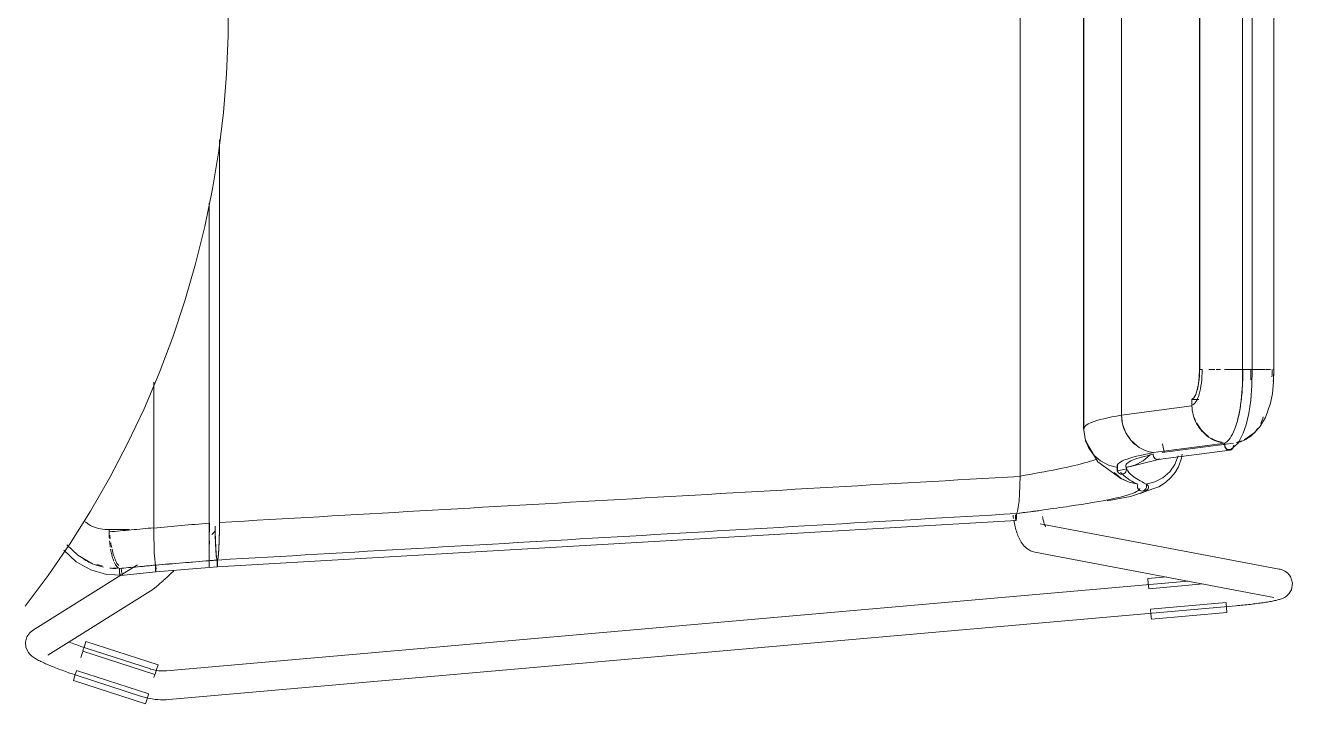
# Model space of a CAD drawing. Header units: millimetres. Extents: x 155927 to 326028, y -36033 to 97293.
# Drawn here: x 210075 to 210602, y 12019 to 12301 of the extents above; entities that cross this region are included whole.
import ezdxf

# ---------------------------------------------------------------- set-up
doc = ezdxf.new("R2010")
doc.units = ezdxf.units.MM
doc.header["$MEASUREMENT"] = 0
doc.layers.add('I-FURN', color=8, linetype='CONTINUOUS', lineweight=9)

msp = doc.modelspace()

# ---------------------------------------------------------------- linework, layer by layer
at = {"layer": 'I-FURN'}
for p, q in [((210488.32, 12113.46), (210488.32, 12496.86)), ((210488.32, 12496.86), (210488.32, 12113.38)), ((210514.67, 12477.01), (210514.67, 12172.21)), ((210514.82, 12132.77), (210514.82, 12477.55)), ((210514.82, 12477.55), (210514.82, 12132.77)), ((210530.42, 12138.8), (210530.42, 12471.51)), ((210530.42, 12471.51), (210530.42, 12138.8)), ((210562.88, 12452.58), (210562.88, 12157.73)), ((210562.94, 12157.73), (210562.94, 12452.58)), ((210580.78, 12452.58), (210580.78, 12157.73)), ((210584.75, 12157.73), (210584.75, 12452.58)), ((210593.78, 12157.73), (210593.78, 12452.58)), ((210159.19, 12296.52), (210159.28, 12305.16)), ((210158.52, 12280.54), (210159.19, 12296.52)), ((210157.22, 12264.59), (210158.52, 12280.54)), ((210155.28, 12248.71), (210157.22, 12264.59)), ((210155.58, 12094.21), (210155.58, 12253.3)), ((210155.58, 12253.3), (210155.58, 12094.21)), ((210152.7, 12232.92), (210155.28, 12248.71)), ((210149.5, 12217.24), (210152.7, 12232.92)), ((210151.27, 12093.94), (210151.27, 12226.94)), ((210151.27, 12226.94), (210151.27, 12093.94)), ((210145.67, 12201.71), (210149.5, 12217.24)), ((210141.23, 12186.34), (210145.67, 12201.71)), ((210136.17, 12171.16), (210141.23, 12186.34)), ((210130.51, 12156.2), (210136.17, 12171.16)), ((210514.67, 12172.21), (210514.67, 12133.3)), ((210124.26, 12141.47), (210130.51, 12156.2)), ((210562.78, 12154.69), (210562.46, 12151.84)), ((210562.88, 12157.73), (210562.78, 12154.69)), ((210569.26, 12157.73), (210566.8, 12157.73)), ((210571.62, 12157.73), (210569.78, 12157.73)), ((210576.81, 12157.73), (210573.25, 12157.73)), ((210577, 12157.73), (210580.81, 12157.73)), ((210580.81, 12157.73), (210577, 12157.73)), ((210580.71, 12151.51), (210580.78, 12157.73)), ((210584.75, 12157.73), (210580.79, 12157.73)), ((210580.79, 12157.73), (210580.9, 12157.73)), ((210580.9, 12157.73), (210581.12, 12157.73)), ((210581.12, 12157.73), (210581.45, 12157.73)), ((210581.45, 12157.73), (210581.87, 12157.73)), ((210581.87, 12157.73), (210582.34, 12157.73)), ((210582.34, 12157.73), (210582.84, 12157.73)), ((210582.84, 12157.73), (210583.33, 12157.73)), ((210583.33, 12157.73), (210583.79, 12157.73)), ((210583.79, 12157.73), (210584.18, 12157.73)), ((210584.18, 12157.73), (210584.48, 12157.73)), ((210584.48, 12157.73), (210584.68, 12157.73)), ((210584.5, 12157.73), (210587.53, 12157.73)), ((210587.52, 12157.73), (210584.5, 12157.73)), ((210584.75, 12157.73), (210584.65, 12151.19)), ((210584.68, 12157.73), (210584.75, 12157.73)), ((210590.26, 12157.73), (210587.69, 12157.73)), ((210592.29, 12157.73), (210590.54, 12157.73)), ((210593.77, 12157.73), (210593.48, 12157.73)), ((210593.61, 12157.73), (210593.78, 12157.73)), ((210593.78, 12157.73), (210593.67, 12152.7)), ((210128.3, 12152.49), (210128.3, 12092)), ((210128.3, 12092), (210128.3, 12152.49)), ((210562.46, 12151.84), (210561.95, 12149.35)), ((210580.17, 12144.94), (210580.71, 12151.51)), ((210584.65, 12151.19), (210584.17, 12145.07)), ((210593.67, 12152.7), (210593.17, 12147.88)), ((210560.49, 12146.02), (210559.63, 12145.38)), ((210559.63, 12145.38), (210562.63, 12145.38)), ((210559.63, 12145.38), (210559.69, 12142.66)), ((210561.28, 12147.37), (210560.49, 12146.02)), ((210561.95, 12149.35), (210561.28, 12147.37)), ((210579.58, 12140.93), (210580.17, 12144.94)), ((210584.17, 12145.07), (210583.32, 12139.45)), ((210593.17, 12147.88), (210592.38, 12143.84)), ((210117.42, 12127.01), (210124.26, 12141.47)), ((210559.69, 12142.66), (210530.42, 12138.8)), ((210578.61, 12136.5), (210579.58, 12140.93)), ((210583.32, 12139.45), (210582.22, 12134.76)), ((210592.38, 12143.84), (210590.25, 12137.8)), ((210530.42, 12138.8), (210530.89, 12135.03)), ((210530.89, 12135.03), (210532.21, 12131.49)), ((210577.52, 12133.06), (210578.61, 12136.5)), ((210582.22, 12134.76), (210581.06, 12131.3)), ((210587.86, 12133.91), (210585.56, 12131.44)), ((210590.25, 12137.8), (210587.86, 12133.91)), ((210514.67, 12133.3), (210515.46, 12128.27)), ((210515.3, 12128.98), (210514.82, 12132.77)), ((210514.82, 12132.77), (210515.29, 12128.97)), ((210515.29, 12128.97), (210516.66, 12125.4)), ((210516.66, 12125.41), (210515.3, 12128.98)), ((210532.21, 12131.49), (210534.29, 12128.37)), ((210534.29, 12128.37), (210537.03, 12125.88)), ((210581.06, 12131.3), (210578.88, 12127.18)), ((210581.67, 12128.76), (210581.47, 12128.66)), ((210585.56, 12131.44), (210581.67, 12128.76)), ((210110.01, 12112.83), (210117.42, 12127.01)), ((210515.46, 12128.27), (210516.83, 12125.09)), ((210515.53, 12128.11), (210520.65, 12119.46)), ((210518.83, 12122.27), (210516.66, 12125.41)), ((210516.66, 12125.4), (210518.83, 12122.27)), ((210573.49, 12127.1), (210543.79, 12123.25)), ((210545.7, 12120.42), (210575.48, 12124.28)), ((210547.34, 12123.27), (210577.04, 12127.12)), ((210548.12, 12123.4), (210547.43, 12126.89)), ((210575.84, 12126.97), (210571.07, 12126.35)), ((210578.88, 12127.18), (210575.97, 12124.64)), ((210521.71, 12119.76), (210518.83, 12122.27)), ((210518.83, 12122.27), (210521.7, 12119.76)), ((210520.65, 12119.46), (210530.19, 12112.48)), ((210521.7, 12119.76), (210525.1, 12118.01)), ((210525.1, 12118.01), (210521.71, 12119.76)), ((210525.1, 12118.01), (210528.81, 12117.11)), ((210528.79, 12118.18), (210528.84, 12115.3)), ((210532.32, 12117.11), (210536.03, 12118.01)), ((210545.78, 12120.44), (210534.16, 12117.47)), ((210536.03, 12118.01), (210539.43, 12119.76)), ((210539.43, 12119.76), (210542.3, 12122.27)), ((210543.64, 12122.78), (210543.6, 12122.29)), ((210543.6, 12122.29), (210543.68, 12121.8)), ((210543.68, 12121.8), (210543.87, 12121.34)), ((210543.87, 12121.34), (210544.17, 12120.96)), ((210544.17, 12120.96), (210544.56, 12120.67)), ((210544.56, 12120.67), (210545, 12120.48)), ((210545, 12120.48), (210545.47, 12120.41)), ((210545.47, 12120.41), (210545.94, 12120.48)), ((210545.94, 12120.48), (210546.38, 12120.66)), ((210550.46, 12115.28), (210552.64, 12118.36)), ((210552.64, 12118.36), (210554.04, 12121.88)), ((210554.08, 12117.29), (210555.37, 12120.89)), ((210555.37, 12120.89), (210555.6, 12122.66)), ((210102.04, 12098.96), (210110.01, 12112.83)), ((210488.26, 12109.69), (210488.32, 12113.46)), ((210488.32, 12113.38), (210488.26, 12109.69)), ((210530.26, 12112.54), (210527.42, 12114.93)), ((210527.42, 12114.93), (210530.26, 12112.53)), ((210528.61, 12116.15), (210528.65, 12116.65)), ((210528.65, 12116.64), (210528.61, 12116.15)), ((210528.69, 12115.66), (210528.61, 12116.15)), ((210528.61, 12116.15), (210528.69, 12115.65)), ((210528.65, 12116.65), (210528.81, 12117.12)), ((210528.81, 12117.11), (210528.65, 12116.64)), ((210528.9, 12115.21), (210528.69, 12115.66)), ((210528.69, 12115.65), (210528.89, 12115.2)), ((210528.71, 12115.6), (210532.6, 12116.44)), ((210528.89, 12115.2), (210529.21, 12114.82)), ((210529.21, 12114.82), (210528.9, 12115.21)), ((210529.61, 12114.53), (210529.21, 12114.82)), ((210529.21, 12114.82), (210529.61, 12114.53)), ((210530.07, 12114.34), (210529.61, 12114.53)), ((210529.61, 12114.53), (210530.07, 12114.34)), ((210530.56, 12114.28), (210530.07, 12114.34)), ((210530.07, 12114.34), (210530.56, 12114.27)), ((210531.05, 12114.34), (210530.56, 12114.28)), ((210530.56, 12114.27), (210531.05, 12114.34)), ((210531.51, 12114.53), (210531.05, 12114.34)), ((210531.05, 12114.34), (210531.52, 12114.53)), ((210531.92, 12114.82), (210531.51, 12114.53)), ((210531.52, 12114.53), (210531.92, 12114.82)), ((210532.23, 12115.21), (210531.92, 12114.82)), ((210531.92, 12114.82), (210532.23, 12115.2)), ((210532.43, 12115.66), (210532.23, 12115.21)), ((210532.23, 12115.2), (210532.43, 12115.65)), ((210534.16, 12117.47), (210532.3, 12117.15)), ((210532.31, 12117.12), (210532.48, 12116.65)), ((210532.48, 12116.64), (210532.32, 12117.11)), ((210532.51, 12116.15), (210532.43, 12115.66)), ((210532.43, 12115.65), (210532.52, 12116.15)), ((210532.48, 12116.65), (210532.51, 12116.15)), ((210532.52, 12116.15), (210532.48, 12116.64)), ((210544.32, 12111.06), (210547.64, 12112.8)), ((210547.64, 12112.8), (210550.46, 12115.28)), ((210548.72, 12110.86), (210550.96, 12112.85)), ((210550.96, 12112.85), (210552.74, 12115.02)), ((210552.74, 12115.02), (210554.08, 12117.29)), ((210488.11, 12106.15), (210488.26, 12109.69)), ((210488.26, 12109.63), (210488.11, 12106.15)), ((210530.19, 12112.48), (210531.93, 12111.59)), ((210533.59, 12110.9), (210530.26, 12112.54)), ((210530.26, 12112.53), (210533.58, 12110.89)), ((210533.58, 12110.89), (210537.2, 12110.1)), ((210537.2, 12110.1), (210533.59, 12110.9)), ((210534.18, 12105.05), (210545.89, 12109.04)), ((210537.02, 12109.13), (210537.05, 12109.63)), ((210537.05, 12109.63), (210537.02, 12109.13)), ((210537.11, 12108.64), (210537.02, 12109.13)), ((210537.02, 12109.13), (210537.11, 12108.64)), ((210537.05, 12109.63), (210537.2, 12110.1)), ((210537.2, 12110.1), (210537.05, 12109.63)), ((210537.32, 12108.19), (210537.11, 12108.64)), ((210537.11, 12108.64), (210537.32, 12108.19)), ((210537.64, 12107.81), (210537.32, 12108.19)), ((210537.32, 12108.19), (210537.63, 12107.81)), ((210537.63, 12107.81), (210538.04, 12107.52)), ((210538.04, 12107.52), (210537.64, 12107.81)), ((210538.5, 12107.34), (210538.04, 12107.52)), ((210538.04, 12107.52), (210538.5, 12107.34)), ((210538.98, 12107.28), (210538.5, 12107.34)), ((210538.5, 12107.34), (210538.98, 12107.28)), ((210539.47, 12107.36), (210538.98, 12107.28)), ((210538.98, 12107.28), (210539.47, 12107.35)), ((210539.92, 12107.55), (210539.47, 12107.36)), ((210539.47, 12107.35), (210539.92, 12107.55)), ((210540.31, 12107.85), (210539.92, 12107.55)), ((210539.92, 12107.55), (210540.32, 12107.85)), ((210540.62, 12108.24), (210540.31, 12107.85)), ((210540.32, 12107.85), (210540.62, 12108.24)), ((210540.82, 12108.69), (210540.62, 12108.24)), ((210540.62, 12108.24), (210540.82, 12108.69)), ((210540.68, 12110.16), (210540.85, 12109.69)), ((210540.69, 12110.16), (210544.32, 12111.06)), ((210540.85, 12109.68), (210540.69, 12110.16)), ((210540.89, 12109.19), (210540.82, 12108.69)), ((210540.82, 12108.69), (210540.89, 12109.19)), ((210540.85, 12109.69), (210540.89, 12109.19)), ((210540.89, 12109.19), (210540.85, 12109.68)), ((210545.89, 12109.04), (210548.72, 12110.86)), ((210487.86, 12103.02), (210487.55, 12100.56)), ((210487.56, 12100.56), (210487.87, 12103.05)), ((210487.87, 12103.05), (210488.11, 12106.15)), ((210488.1, 12106.11), (210487.87, 12103.05)), ((210524.51, 12103.15), (210534.18, 12105.05)), ((210093.52, 12085.42), (210102.04, 12098.96)), ((210485.47, 12096.56), (210485.37, 12097.29)), ((210486.38, 12096.9), (210486.39, 12097.4)), ((210486.39, 12096.41), (210486.38, 12096.9)), ((210486.39, 12097.4), (210486.39, 12096.9)), ((210486.39, 12096.9), (210486.39, 12096.41)), ((210487.19, 12098.81), (210486.79, 12097.91)), ((210486.79, 12097.91), (210487.19, 12098.81)), ((210486.81, 12097.44), (210486.79, 12097.91)), ((210486.79, 12097.91), (210486.81, 12097.44)), ((210486.8, 12096.45), (210486.81, 12096.94)), ((210486.81, 12096.94), (210486.8, 12096.44)), ((210486.81, 12096.94), (210486.81, 12097.44)), ((210486.81, 12097.44), (210486.81, 12096.94)), ((210487.19, 12098.81), (210487.56, 12100.56)), ((210487.55, 12100.55), (210487.19, 12098.81)), ((210128.3, 12092), (210128.33, 12088.24)), ((210128.33, 12088.24), (210128.3, 12091.88)), ((210151.27, 12090.16), (210151.27, 12093.94)), ((210151.27, 12093.94), (210151.27, 12090.15)), ((210151.39, 12093.93), (210151.39, 12090.15)), ((210151.39, 12090.15), (210151.39, 12093.93)), ((210153.8, 12092.67), (210153.82, 12090.41)), ((210154.69, 12075.75), (210486.6, 12095.04)), ((210155.56, 12090.42), (210155.58, 12094.21)), ((210485.57, 12095.85), (210485.47, 12096.56)), ((210485.82, 12094.45), (210485.69, 12095.15)), ((210485.95, 12093.77), (210485.82, 12094.45)), ((210486.09, 12093.1), (210485.95, 12093.77)), ((210486.25, 12092.45), (210486.09, 12093.1)), ((210486.41, 12091.8), (210486.25, 12092.45)), ((210486.39, 12096.41), (210486.42, 12095.96)), ((210486.42, 12095.96), (210486.39, 12096.41)), ((210486.58, 12091.17), (210486.41, 12091.8)), ((210486.42, 12095.96), (210486.45, 12095.58)), ((210486.45, 12095.58), (210486.42, 12095.96)), ((210486.45, 12095.58), (210486.5, 12095.29)), ((210486.5, 12095.29), (210486.45, 12095.58)), ((210486.5, 12095.29), (210486.55, 12095.11)), ((210486.55, 12095.1), (210486.5, 12095.29)), ((210486.55, 12095.11), (210486.6, 12095.04)), ((210486.6, 12095.04), (210486.55, 12095.1)), ((210486.6, 12095.04), (210486.65, 12095.12)), ((210486.65, 12095.11), (210486.6, 12095.04)), ((210486.65, 12095.12), (210486.7, 12095.31)), ((210486.7, 12095.3), (210486.65, 12095.11)), ((210486.7, 12095.31), (210486.75, 12095.61)), ((210486.75, 12095.6), (210486.7, 12095.3)), ((210486.75, 12095.61), (210486.78, 12095.99)), ((210486.78, 12095.99), (210486.75, 12095.6)), ((210486.78, 12095.99), (210486.8, 12096.45)), ((210486.8, 12096.44), (210486.78, 12095.99)), ((210595.97, 12074.83), (210496.68, 12093.64)), ((210497.71, 12096.19), (210497.61, 12096.68)), ((210497.81, 12095.72), (210497.71, 12096.19)), ((210497.91, 12095.27), (210497.81, 12095.72)), ((210498.02, 12094.85), (210497.91, 12095.27)), ((210498.12, 12094.46), (210498.02, 12094.85)), ((210498.23, 12094.09), (210498.12, 12094.46)), ((210498.34, 12093.76), (210498.23, 12094.09)), ((210498.45, 12093.45), (210498.34, 12093.76)), ((210498.55, 12093.18), (210498.45, 12093.45)), ((210498.64, 12092.95), (210498.55, 12093.18)), ((210498.73, 12092.76), (210498.64, 12092.95)), ((210498.8, 12092.6), (210498.73, 12092.76)), ((210498.85, 12092.52), (210498.8, 12092.6)), ((210498.89, 12092.44), (210498.85, 12092.52)), ((210498.91, 12092.42), (210498.89, 12092.44)), ((210108.51, 12091.29), (210118.26, 12091.29)), ((210109.75, 12090.3), (210109.75, 12091.35)), ((210128.4, 12084.7), (210128.33, 12088.14)), ((210128.33, 12088.14), (210128.4, 12084.7)), ((210151.27, 12086.59), (210151.27, 12090.15)), ((210151.27, 12090.15), (210151.27, 12086.59)), ((210151.28, 12083.46), (210151.27, 12086.59)), ((210151.27, 12086.59), (210151.28, 12083.45)), ((210151.39, 12086.6), (210151.38, 12083.47)), ((210151.38, 12083.47), (210151.39, 12086.59)), ((210152.41, 12089.24), (210153.94, 12090.72)), ((210153.82, 12090.41), (210153.9, 12086.86)), ((210153.9, 12086.86), (210154.03, 12083.74)), ((210155.36, 12083.73), (210155.48, 12086.86)), ((210155.48, 12086.86), (210155.56, 12090.42)), ((210486.76, 12090.56), (210486.58, 12091.17)), ((210486.96, 12089.95), (210486.76, 12090.56)), ((210487.16, 12089.36), (210486.96, 12089.95)), ((210487.38, 12088.78), (210487.16, 12089.36)), ((210487.62, 12088.21), (210487.38, 12088.78)), ((210487.87, 12087.65), (210487.62, 12088.21)), ((210488.14, 12087.1), (210487.87, 12087.65)), ((210488.43, 12086.56), (210488.14, 12087.1)), ((210488.76, 12086.02), (210488.43, 12086.56)), ((210084.46, 12072.23), (210093.52, 12085.42)), ((210096.09, 12077.9), (210090.94, 12082.64)), ((210096.68, 12080.58), (210092.16, 12084.89)), ((210128.4, 12084.7), (210128.51, 12081.61)), ((210128.52, 12081.6), (210128.4, 12084.64)), ((210128.51, 12081.61), (210128.67, 12079.13)), ((210128.67, 12079.12), (210128.52, 12081.56)), ((210151.3, 12080.95), (210151.28, 12083.45)), ((210151.28, 12083.45), (210151.3, 12080.95)), ((210151.37, 12080.97), (210151.35, 12079.22)), ((210151.35, 12079.22), (210151.37, 12080.97)), ((210151.38, 12083.47), (210151.37, 12080.97)), ((210151.37, 12080.97), (210151.38, 12083.47)), ((210154.03, 12083.74), (210154.19, 12081.25)), ((210154.19, 12081.25), (210154.38, 12079.5)), ((210155, 12079.48), (210155.19, 12081.23)), ((210155.19, 12081.23), (210155.36, 12083.73)), ((210489.12, 12085.49), (210488.76, 12086.02)), ((210489.52, 12084.95), (210489.12, 12085.49)), ((210489.97, 12084.42), (210489.52, 12084.95)), ((210490.49, 12083.9), (210489.97, 12084.42)), ((210491.09, 12083.39), (210490.49, 12083.9)), ((210491.77, 12082.91), (210491.09, 12083.39)), ((210492.56, 12082.47), (210491.77, 12082.91)), ((210493.46, 12082.11), (210492.56, 12082.47)), ((210494.45, 12081.85), (210493.46, 12082.11)), ((210494.45, 12081.85), (210593.74, 12063.04)), ((210102.1, 12074.51), (210096.09, 12077.9)), ((210102.5, 12077.22), (210096.68, 12080.58)), ((210121.49, 12076.57), (210115.05, 12072.53)), ((210128.67, 12079.13), (210128.84, 12077.39)), ((210128.84, 12077.39), (210128.67, 12079.11)), ((210129.04, 12076.5), (210128.84, 12077.39)), ((210128.84, 12077.39), (210129.04, 12076.5)), ((210129.04, 12076.5), (210129.03, 12076.03)), ((210129.03, 12076.03), (210129.04, 12076.5)), ((210129.03, 12076.03), (210129.03, 12075.53)), ((210129.03, 12075.54), (210129.03, 12076.03)), ((210129.23, 12076.02), (210129.22, 12076.49)), ((210129.22, 12076.49), (210129.23, 12076.02)), ((210151.31, 12079.21), (210151.3, 12080.68)), ((210151.3, 12080.68), (210151.31, 12079.2)), ((210151.32, 12078.32), (210151.31, 12079.21)), ((210151.31, 12079.2), (210151.32, 12078.32)), ((210151.32, 12077.85), (210151.32, 12078.32)), ((210151.32, 12078.32), (210151.32, 12077.84)), ((210151.32, 12077.35), (210151.32, 12077.85)), ((210151.32, 12077.84), (210151.32, 12077.35)), ((210151.32, 12076.86), (210151.32, 12077.35)), ((210151.32, 12077.35), (210151.32, 12076.86)), ((210151.32, 12076.41), (210151.32, 12076.86)), ((210151.32, 12076.86), (210151.32, 12076.41)), ((210151.33, 12076.03), (210151.32, 12076.41)), ((210151.32, 12076.41), (210151.33, 12076.02)), ((210151.33, 12075.73), (210151.33, 12076.03)), ((210151.33, 12076.02), (210151.33, 12075.73)), ((210154.69, 12075.75), (210151.33, 12075.48)), ((210151.34, 12078.32), (210151.34, 12077.85)), ((210151.34, 12077.85), (210151.34, 12078.32)), ((210151.34, 12077.85), (210151.34, 12077.36)), ((210151.34, 12077.35), (210151.34, 12077.85)), ((210151.34, 12077.36), (210151.34, 12076.87)), ((210151.34, 12076.86), (210151.34, 12077.35)), ((210151.34, 12076.87), (210151.34, 12076.42)), ((210151.34, 12076.41), (210151.34, 12076.86)), ((210151.34, 12076.42), (210151.34, 12076.03)), ((210151.34, 12076.03), (210151.34, 12076.41)), ((210154.38, 12079.5), (210154.59, 12078.59)), ((210154.59, 12078.59), (210154.58, 12078.13)), ((210154.58, 12078.13), (210154.58, 12077.63)), ((210154.58, 12077.63), (210154.58, 12077.14)), ((210154.58, 12077.14), (210154.6, 12076.69)), ((210154.6, 12076.69), (210154.61, 12076.3)), ((210154.61, 12076.3), (210154.64, 12076.01)), ((210154.64, 12076.01), (210154.66, 12075.82)), ((210154.66, 12075.82), (210154.69, 12075.75)), ((210154.69, 12075.75), (210154.72, 12075.82)), ((210154.72, 12075.82), (210154.74, 12076.01)), ((210154.74, 12076.01), (210154.77, 12076.3)), ((210154.77, 12076.3), (210154.78, 12076.68)), ((210154.78, 12076.68), (210154.8, 12077.13)), ((210154.79, 12078.59), (210155, 12079.48)), ((210154.8, 12078.12), (210154.79, 12078.59)), ((210154.8, 12077.62), (210154.8, 12078.12)), ((210154.8, 12077.13), (210154.8, 12077.62)), ((210074.89, 12059.41), (210084.46, 12072.23)), ((210114.67, 12072.3), (210077.91, 12049.26)), ((210108.62, 12072.64), (210102.1, 12074.51)), ((210115.53, 12072.35), (210108.62, 12072.64)), ((210114.64, 12072.23), (210129.13, 12073.65)), ((210129.03, 12075.05), (210129.03, 12075.54)), ((210129.03, 12075.53), (210129.03, 12075.04)), ((210129.04, 12074.59), (210129.03, 12075.05)), ((210129.03, 12075.04), (210129.04, 12074.59)), ((210129.04, 12074.59), (210129.06, 12074.2)), ((210129.06, 12074.21), (210129.04, 12074.59)), ((210129.08, 12073.91), (210129.06, 12074.21)), ((210129.06, 12074.2), (210129.08, 12073.91)), ((210129.08, 12073.91), (210129.1, 12073.72)), ((210129.13, 12073.65), (210129.1, 12073.72)), ((210129.1, 12073.72), (210129.13, 12073.65)), ((210129.13, 12073.65), (210151.33, 12075.48)), ((210129.16, 12073.72), (210129.13, 12073.65)), ((210129.13, 12073.65), (210129.16, 12073.71)), ((210129.16, 12073.71), (210129.18, 12073.9)), ((210129.18, 12073.9), (210129.16, 12073.72)), ((210129.2, 12074.2), (210129.18, 12073.9)), ((210129.18, 12073.9), (210129.2, 12074.19)), ((210129.2, 12074.19), (210129.22, 12074.58)), ((210129.22, 12074.58), (210129.2, 12074.2)), ((210129.22, 12074.58), (210129.23, 12075.03)), ((210129.23, 12075.03), (210129.22, 12074.58)), ((210129.23, 12075.03), (210129.23, 12075.52)), ((210129.23, 12075.52), (210129.23, 12075.03)), ((210132.37, 12070.17), (210132.74, 12070.51)), ((210132.74, 12070.51), (210133.13, 12070.87)), ((210133.13, 12070.87), (210133.54, 12071.24)), ((210133.54, 12071.24), (210133.95, 12071.62)), ((210133.95, 12071.62), (210134.37, 12072.01)), ((210134.37, 12072.01), (210134.81, 12072.41)), ((210134.81, 12072.41), (210135.25, 12072.82)), ((210135.25, 12072.82), (210135.71, 12073.25)), ((210135.71, 12073.25), (210136.17, 12073.68)), ((210136.17, 12073.68), (210136.64, 12074.12)), ((210151.33, 12075.55), (210151.33, 12075.48)), ((210151.33, 12075.48), (210151.33, 12075.55)), ((210151.33, 12075.54), (210151.33, 12075.48)), ((210151.33, 12075.48), (210151.33, 12075.54)), ((210549.28, 12071.59), (210541.38, 12070.89)), ((210541.56, 12068.85), (210541.38, 12070.89)), ((210596.39, 12074.74), (210595.97, 12074.83)), ((210596.9, 12074.6), (210596.39, 12074.74)), ((210597.52, 12074.39), (210596.9, 12074.6)), ((210598.33, 12074.01), (210597.52, 12074.39)), ((210599.41, 12073.27), (210598.33, 12074.01)), ((210600.73, 12071.69), (210599.41, 12073.27)), ((210600.73, 12071.69), (210601.56, 12068.94)), ((210084.28, 12039.1), (210127.86, 12066.4)), ((210127.86, 12066.4), (210128.19, 12066.62)), ((210128.19, 12066.62), (210128.44, 12066.8)), ((210128.44, 12066.8), (210128.67, 12066.97)), ((210128.67, 12066.97), (210128.9, 12067.15)), ((210128.9, 12067.15), (210129.12, 12067.33)), ((210129.12, 12067.33), (210129.35, 12067.52)), ((210129.35, 12067.52), (210129.59, 12067.72)), ((210129.59, 12067.72), (210129.84, 12067.93)), ((210129.84, 12067.93), (210130.11, 12068.16)), ((210130.11, 12068.16), (210130.39, 12068.4)), ((210130.39, 12068.4), (210130.68, 12068.66)), ((210130.68, 12068.66), (210130.99, 12068.93)), ((210130.99, 12068.93), (210131.31, 12069.22)), ((210131.31, 12069.22), (210131.65, 12069.52)), ((210131.65, 12069.52), (210132, 12069.84)), ((210132, 12069.84), (210132.37, 12070.17)), ((210558.02, 12069.86), (210133.52, 12032.56)), ((210541.75, 12066.78), (210541.56, 12068.85)), ((210541.76, 12066.66), (210564.36, 12068.65)), ((210601.08, 12066.18), (210600.04, 12064.52)), ((210601.56, 12068.94), (210601.08, 12066.18)), ((210573.91, 12060.97), (210542.5, 12058.21)), ((210573.92, 12060.85), (210574.1, 12058.78)), ((210581.78, 12059.93), (210581.04, 12059.85)), ((210582.51, 12060.01), (210581.78, 12059.93)), ((210583.24, 12060.09), (210582.51, 12060.01)), ((210583.96, 12060.17), (210583.24, 12060.09)), ((210584.67, 12060.25), (210583.96, 12060.17)), ((210585.36, 12060.34), (210584.67, 12060.25)), ((210586.05, 12060.42), (210585.36, 12060.34)), ((210586.73, 12060.51), (210586.05, 12060.42)), ((210587.39, 12060.6), (210586.73, 12060.51)), ((210588.04, 12060.69), (210587.39, 12060.6)), ((210588.67, 12060.78), (210588.04, 12060.69)), ((210589.29, 12060.87), (210588.67, 12060.78)), ((210589.9, 12060.96), (210589.29, 12060.87)), ((210590.48, 12061.05), (210589.9, 12060.96)), ((210591.05, 12061.14), (210590.48, 12061.05)), ((210591.6, 12061.23), (210591.05, 12061.14)), ((210592.14, 12061.33), (210591.6, 12061.23)), ((210592.65, 12061.42), (210592.14, 12061.33)), ((210593.15, 12061.52), (210592.65, 12061.42)), ((210593.62, 12061.61), (210593.15, 12061.52)), ((210594.08, 12061.71), (210593.62, 12061.61)), ((210594.53, 12061.81), (210594.08, 12061.71)), ((210594.95, 12061.91), (210594.53, 12061.81)), ((210595.37, 12062.01), (210594.95, 12061.91)), ((210595.77, 12062.12), (210595.37, 12062.01)), ((210596.16, 12062.23), (210595.77, 12062.12)), ((210596.56, 12062.36), (210596.16, 12062.23)), ((210596.96, 12062.5), (210596.56, 12062.36)), ((210597.39, 12062.67), (210596.96, 12062.5)), ((210597.87, 12062.89), (210597.39, 12062.67)), ((210598.43, 12063.19), (210597.87, 12062.89)), ((210599.13, 12063.67), (210598.43, 12063.19)), ((210600.04, 12064.52), (210599.13, 12063.67)), ((210134.57, 12020.61), (210577.89, 12059.56)), ((210542.69, 12056.03), (210542.51, 12058.09)), ((210542.87, 12053.98), (210542.69, 12056.03)), ((210574.28, 12056.74), (210542.87, 12053.98)), ((210574.1, 12058.78), (210574.28, 12056.74)), ((210578.05, 12059.57), (210577.89, 12059.56)), ((210578.8, 12059.64), (210578.05, 12059.57)), ((210579.55, 12059.71), (210578.8, 12059.64)), ((210580.3, 12059.78), (210579.55, 12059.71)), ((210581.04, 12059.85), (210580.3, 12059.78)), ((210075.56, 12046.64), (210074.97, 12044.41)), ((210074.97, 12044.41), (210075.15, 12042.44)), ((210076.79, 12048.37), (210075.56, 12046.64)), ((210076.79, 12048.37), (210077.91, 12049.26)), ((210093.16, 12044.46), (210093.79, 12044.23)), ((210093.79, 12044.23), (210094.42, 12043.99)), ((210099.46, 12042.78), (210100.09, 12044.74)), ((210130.1, 12035.05), (210100.09, 12044.74)), ((210075.15, 12042.44), (210075.67, 12041.06)), ((210075.67, 12041.06), (210076.24, 12040.14)), ((210076.24, 12040.14), (210076.75, 12039.52)), ((210076.75, 12039.52), (210077.22, 12039.05)), ((210077.22, 12039.05), (210077.65, 12038.68)), ((210094.42, 12043.99), (210095.07, 12043.76)), ((210095.07, 12043.76), (210095.73, 12043.52)), ((210095.73, 12043.52), (210096.39, 12043.28)), ((210096.39, 12043.28), (210097.07, 12043.05)), ((210097.07, 12043.05), (210097.75, 12042.82)), ((210097.75, 12042.82), (210098.43, 12042.58)), ((210098.76, 12040.6), (210097.96, 12038.12)), ((210098.43, 12042.58), (210099.12, 12042.35)), ((210098.79, 12040.69), (210128.79, 12031.01)), ((210098.83, 12040.81), (210099.46, 12042.78)), ((210099.12, 12042.35), (210099.81, 12042.13)), ((210099.81, 12042.13), (210100.14, 12042.02)), ((210126.95, 12033.31), (210100.14, 12042.02)), ((210077.65, 12038.68), (210078.05, 12038.37)), ((210078.05, 12038.37), (210078.44, 12038.09)), ((210078.44, 12038.09), (210078.83, 12037.84)), ((210078.83, 12037.84), (210079.22, 12037.59)), ((210079.22, 12037.59), (210079.62, 12037.36)), ((210079.62, 12037.36), (210080.03, 12037.13)), ((210080.03, 12037.13), (210080.45, 12036.9)), ((210080.45, 12036.9), (210080.89, 12036.67)), ((210080.89, 12036.67), (210081.35, 12036.44)), ((210081.35, 12036.44), (210081.82, 12036.21)), ((210081.82, 12036.21), (210082.32, 12035.98)), ((210082.32, 12035.98), (210082.83, 12035.74)), ((210082.83, 12035.74), (210083.35, 12035.5)), ((210083.35, 12035.5), (210083.9, 12035.26)), ((210083.9, 12035.26), (210084.46, 12035.02)), ((210084.46, 12035.02), (210085.04, 12034.78)), ((210085.04, 12034.78), (210085.63, 12034.53)), ((210085.63, 12034.53), (210086.24, 12034.28)), ((210086.24, 12034.28), (210086.87, 12034.03)), ((210086.87, 12034.03), (210087.51, 12033.78)), ((210087.51, 12033.78), (210088.16, 12033.52)), ((210130.1, 12035.05), (210129.47, 12033.1)), ((210088.16, 12033.52), (210088.83, 12033.27)), ((210088.83, 12033.27), (210089.51, 12033.01)), ((210089.51, 12033.01), (210090.19, 12032.76)), ((210090.19, 12032.76), (210090.89, 12032.51)), ((210090.89, 12032.51), (210091.6, 12032.25)), ((210091.6, 12032.25), (210092.32, 12032)), ((210092.32, 12032), (210093.04, 12031.75)), ((210093.04, 12031.75), (210093.77, 12031.49)), ((210093.77, 12031.49), (210094.5, 12031.25)), ((210094.5, 12031.25), (210095.24, 12031)), ((210094.88, 12028.58), (210095.51, 12030.53)), ((210124.88, 12018.89), (210094.88, 12028.58)), ((210095.24, 12031), (210095.98, 12030.75)), ((210095.51, 12030.53), (210096.14, 12032.51)), ((210095.98, 12030.75), (210096.43, 12030.61)), ((210126.19, 12022.94), (210096.18, 12032.62)), ((210096.43, 12030.61), (210123.24, 12021.89)), ((210126.98, 12033.3), (210126.95, 12033.31)), ((210127.61, 12033.11), (210126.98, 12033.3)), ((210128.26, 12032.94), (210127.61, 12033.11)), ((210128.9, 12032.8), (210128.26, 12032.94)), ((210128.76, 12030.91), (210128.39, 12029.74)), ((210129.47, 12033.1), (210128.83, 12031.12)), ((210129.55, 12032.69), (210128.9, 12032.8)), ((210130.21, 12032.6), (210129.55, 12032.69)), ((210130.87, 12032.54), (210130.21, 12032.6)), ((210131.53, 12032.51), (210130.87, 12032.54)), ((210132.19, 12032.5), (210131.53, 12032.51)), ((210132.86, 12032.52), (210132.19, 12032.5)), ((210133.52, 12032.56), (210132.86, 12032.52)), ((210123.24, 12021.89), (210124.34, 12021.56)), ((210124.34, 12021.56), (210125.44, 12021.28)), ((210125.51, 12020.85), (210124.88, 12018.89)), ((210125.44, 12021.28), (210126.56, 12021.03)), ((210126.15, 12022.82), (210125.51, 12020.85)), ((210126.56, 12021.03), (210127.68, 12020.84)), ((210127.68, 12020.84), (210128.81, 12020.68)), ((210128.81, 12020.68), (210129.95, 12020.57)), ((210129.95, 12020.57), (210131.09, 12020.51)), ((210131.09, 12020.51), (210132.23, 12020.5)), ((210132.23, 12020.5), (210133.38, 12020.53)), ((210133.38, 12020.53), (210134.52, 12020.6)), ((210134.52, 12020.6), (210134.57, 12020.61))]:
    msp.add_line(p, q, dxfattribs=at)
for centre, major_axis, ratio, start_param, end_param in [((210578.03, 12157.73), (15.75, 0), 0.000004, 3.431839, 3.614078), ((210589.51, 12157.73), (0, -12.4), 0.287441, 1.332781, 1.570796), ((210545.49, 12138.93), (0, -15.78), 0.955139, 4.720632, 5.68731), ((210545.49, 12138.93), (0, -15.78), 0.955139, 5.687432, 5.928979), ((210545.49, 12138.93), (0, -15.78), 0.955139, 5.929149, 6.170649), ((210545.47, 12122.37), (0, -1.96), 0.955139, 4.501447, 6.790779)]:
    msp.add_ellipse(centre, major_axis=major_axis, ratio=ratio, start_param=start_param, end_param=end_param, dxfattribs=at)
for points in [[(210564.01, 12157.73), (210563.95, 12153.94), (210562.99, 12146.55), (210560.82, 12143.17), (210559.71, 12142.91)], [(210562, 12149.35), (210562.54, 12151.4), (210562.83, 12154.12), (210562.92, 12156.89)], [(210580.81, 12157.73), (210580.86, 12155.39), (210580.78, 12150.73), (210580.15, 12143.88), (210579.04, 12137.73), (210577.52, 12132.66), (210575.62, 12128.96), (210574.21, 12127.65), (210573.49, 12127.3)], [(210584.21, 12157.73), (210584.24, 12156.3), (210584.23, 12154.88), (210584.2, 12153.47)], [(210593.69, 12157.73), (210593.7, 12156.02), (210593.63, 12154.34), (210593.47, 12152.76)], [(210559.69, 12142.66), (210559.73, 12141.37), (210560.09, 12138.87), (210561.51, 12135.27), (210563.7, 12132.12), (210566.54, 12129.59), (210569.88, 12127.83), (210572.25, 12127.25), (210573.49, 12127.1)], [(210561.19, 12136.48), (210560.8, 12137.33), (210560.44, 12138.21), (210560.25, 12139.13)], [(210517.88, 12135.78), (210515.74, 12134.96), (210515.05, 12134.13), (210514.87, 12133.3)], [(210530.42, 12138.8), (210524.77, 12137.81), (210520.61, 12136.82), (210517.99, 12135.82)], [(210566.62, 12129.93), (210564.56, 12131.37), (210562.94, 12133.35), (210561.64, 12135.57)], [(210588.3, 12135.35), (210588.74, 12136.23), (210589.14, 12137.16), (210589.37, 12138.12)], [(210514.67, 12133.3), (210514.67, 12133.12), (210514.72, 12132.94), (210514.82, 12132.77)], [(210571.98, 12127.56), (210570.59, 12127.87), (210569.22, 12128.37), (210567.97, 12129.07)], [(210528.81, 12117.12), (210528.26, 12118.14), (210530.23, 12120.19), (210538.29, 12122.23), (210543.79, 12123.25)], [(210573.31, 12126.34), (210573.3, 12126.5), (210573.3, 12126.67), (210573.34, 12126.83)], [(210580.37, 12128.18), (210579.75, 12127.94), (210579.1, 12127.78), (210578.44, 12127.64)], [(210488.32, 12113.38), (210432.96, 12110.18), (210377.54, 12106.99), (210322.08, 12103.79)], [(210322.08, 12103.79), (210266.61, 12100.6), (210211.11, 12097.4), (210155.58, 12094.21)], [(210486.79, 12097.91), (210431.55, 12094.69), (210320.96, 12088.25), (210210.19, 12081.81), (210154.79, 12078.59)], [(210486.8, 12097.92), (210489.86, 12098.31), (210492.95, 12098.7), (210496, 12099.08)], [(210100.87, 12093.68), (210100.52, 12093.93), (210100.19, 12094.19), (210099.86, 12094.46)], [(210109.75, 12090.3), (210112.78, 12090.56), (210118.92, 12091.1), (210125.17, 12091.69), (210128.3, 12092)], [(210109.75, 12091.35), (210109.24, 12091.3), (210108.73, 12091.28), (210108.23, 12091.29)], [(210109.85, 12087.51), (210109.79, 12088.42), (210109.76, 12089.35), (210109.75, 12090.3)], [(210110.22, 12083.95), (210110.09, 12084.79), (210109.98, 12085.67), (210109.92, 12086.58)], [(210109.98, 12088.89), (210110.04, 12088.41), (210110.1, 12087.94), (210110.17, 12087.48)], [(210110.85, 12080.72), (210110.66, 12081.46), (210110.5, 12082.26), (210110.35, 12083.09)], [(210110.43, 12085.77), (210110.55, 12085.09), (210110.68, 12084.43), (210110.81, 12083.77)], [(210110.96, 12083.11), (210111.18, 12082.19), (210111.41, 12081.25), (210111.66, 12080.4)], [(210104.68, 12076.73), (210105.39, 12076.47), (210106.12, 12076.29), (210106.85, 12076.16)], [(210111.81, 12080.07), (210112.08, 12079.26), (210112.36, 12078.45), (210112.65, 12077.89)], [(210114.08, 12075.06), (210113.69, 12075.21), (210112.94, 12075.77), (210112.24, 12076.92), (210111.92, 12077.61)], [(210112.77, 12077.65), (210113.08, 12077.01), (210113.4, 12076.62), (210113.72, 12076.29)], [(210114.08, 12075.06), (210116.53, 12075.3), (210121.48, 12075.78), (210126.51, 12076.26), (210129.04, 12076.5)], [(210122.14, 12075.78), (210124.49, 12076.02), (210126.85, 12076.25), (210129.22, 12076.49)], [(210151.32, 12078.32), (210147.61, 12078.01), (210140.17, 12077.41), (210132.75, 12076.81), (210129.04, 12076.5)], [(210140.17, 12077.4), (210136.52, 12077.09), (210132.87, 12076.79), (210129.22, 12076.49)], [(210145.02, 12077.8), (210144.61, 12077.76), (210144.19, 12077.73), (210143.78, 12077.7)], [(210151.32, 12078.32), (210151.9, 12078.36), (210153.06, 12078.45), (210154.21, 12078.54), (210154.79, 12078.59)], [(210151.34, 12078.32), (210151.88, 12078.37), (210152.96, 12078.46), (210154.05, 12078.55), (210154.59, 12078.59)], [(210112.55, 12075.1), (210111.72, 12075.11), (210110.9, 12075.15), (210110.08, 12075.23)], [(210111.3, 12075.21), (210111.95, 12075.15), (210112.6, 12075.14), (210113.26, 12075.15)]]:
    msp.add_open_spline(points, degree=3, dxfattribs=at)
for points, knots in [([(210578.15, 12127.31), (210578.92, 12127.47), (210580.82, 12128.04), (210583.68, 12129.59), (210585.87, 12131.6), (210586.88, 12132.98), (210587.14, 12133.39)], [0.0592823, 0.0592823, 0.0592823, 0.0592823, 0.1666667, 0.3333333, 0.5, 0.565028, 0.565028, 0.565028, 0.565028]), ([(210573.49, 12127.1), (210573.43, 12126.96), (210573.37, 12126.74), (210573.32, 12126.46), (210573.31, 12126.18), (210573.35, 12125.88), (210573.43, 12125.59), (210573.54, 12125.32), (210573.74, 12125), (210574.04, 12124.68), (210574.41, 12124.45), (210574.77, 12124.31), (210575.08, 12124.27), (210575.36, 12124.26), (210575.62, 12124.3), (210575.87, 12124.37), (210576.11, 12124.48), (210576.41, 12124.67), (210576.72, 12125), (210576.94, 12125.4), (210577.04, 12125.75), (210577.08, 12126.01), (210577.08, 12126.17), (210577.08, 12126.24)], [0, 0, 0, 0, 0.0555556, 0.0833333, 0.1111111, 0.1666667, 0.1944444, 0.2222222, 0.2777778, 0.3333333, 0.3888889, 0.4444444, 0.4791667, 0.5138889, 0.5486111, 0.5833333, 0.6180556, 0.6527778, 0.7222222, 0.7916667, 0.8263889, 0.8611111, 0.8888889, 0.8888889, 0.8888889, 0.8888889]), ([(210577.06, 12126.34), (210577.06, 12126.17), (210577.02, 12125.88), (210576.88, 12125.5), (210576.62, 12125.08), (210576.1, 12124.63), (210575.24, 12124.38), (210574.44, 12124.61), (210573.91, 12125), (210573.6, 12125.38), (210573.45, 12125.69), (210573.41, 12125.85)], [-0.875, -0.875, -0.875, -0.875, -0.8125, -0.765625, -0.71875, -0.625, -0.5, -0.375, -0.3125, -0.25, -0.1875, -0.1875, -0.1875, -0.1875]), ([(210520.59, 12120.76), (210519.44, 12120.27), (210515.2, 12118.81), (210504.49, 12116.38), (210493.71, 12114.43), (210488.32, 12113.46)], [0.375, 0.375, 0.375, 0.375, 0.5, 0.75, 1, 1, 1, 1]), ([(210532.31, 12117.12), (210531.77, 12118.14), (210533.5, 12119.95), (210539.99, 12121.77), (210543.7, 12122.56)], [0, 0, 0, 0, 0.5, 0.8877852, 0.8877852, 0.8877852, 0.8877852]), ([(210537.2, 12110.1), (210534.79, 12111.27), (210532.14, 12112.9), (210530.46, 12114.53), (210530.07, 12114.99)], [0, 0, 0, 0, 0.5, 0.696307, 0.696307, 0.696307, 0.696307]), ([(210540.68, 12110.16), (210538.28, 12111.32), (210534.85, 12113.41), (210533.07, 12115.5), (210532.6, 12116.44)], [0, 0, 0, 0, 0.5, 0.9025379, 0.9025379, 0.9025379, 0.9025379]), ([(210486.79, 12097.91), (210494.34, 12098.92), (210509.55, 12100.96), (210527.99, 12104.01), (210536.29, 12106.45), (210537.89, 12107.87), (210538.08, 12108.27)], [0, 0, 0, 0, 0.25, 0.5, 0.75, 0.8499412, 0.8499412, 0.8499412, 0.8499412]), ([(210538.27, 12106.31), (210538.99, 12106.57), (210542.01, 12107.85), (210542.24, 12109.13), (210540.69, 12110.16)], [0.6866019, 0.6866019, 0.6866019, 0.6866019, 0.75, 1, 1, 1, 1]), ([(210109.75, 12091.35), (210107.36, 12091.13), (210103.76, 12091.76), (210100.76, 12093.69), (210099.86, 12094.46)], [0, 0, 0, 0, 0.3333333, 0.5, 0.5, 0.5, 0.5]), ([(210151.27, 12093.94), (210147.44, 12093.6), (210139.77, 12092.91), (210132.12, 12092.22), (210128.3, 12091.88)], [0.0000001, 0.0000001, 0.0000001, 0.0000001, 0.5, 1, 1, 1, 1]), ([(210154.59, 12078.59), (210154.45, 12078.88), (210154.24, 12080.28), (210154.02, 12083.63), (210153.89, 12086.78), (210153.83, 12089.9), (210153.81, 12091.91), (210153.8, 12092.67)], [-1, -1, -1, -1, -0.6666667, -0.5, -0.3333333, -0.1666667, -0.0664381, -0.0664381, -0.0664381, -0.0664381]), ([(210155.58, 12094.21), (210155.58, 12092.93), (210155.57, 12090.38), (210155.49, 12086.78), (210155.36, 12083.61), (210155.14, 12080.25), (210154.93, 12078.86), (210154.79, 12078.59)], [-1, -1, -1, -1, -0.833333, -0.666667, -0.5, -0.333333, 0, 0, 0, 0]), ([(210107.4, 12075.67), (210105.32, 12076.11), (210102.36, 12077.08), (210099.69, 12078.64), (210098.89, 12079.17)], [-0.8210019, -0.8210019, -0.8210019, -0.8210019, -0.6666667, -0.5975811, -0.5975811, -0.5975811, -0.5975811]), ([(210111.71, 12078.06), (210111.47, 12078.65), (210111.17, 12079.5), (210110.92, 12080.46), (210110.86, 12080.68)], [0.3682191, 0.3682191, 0.3682191, 0.3682191, 0.5, 0.5370533, 0.5370533, 0.5370533, 0.5370533]), ([(210154.69, 12075.75), (210154.67, 12075.75), (210154.64, 12075.89), (210154.61, 12076.29), (210154.59, 12076.67), (210154.58, 12077.13), (210154.58, 12077.63), (210154.58, 12078.13), (210154.59, 12078.45), (210154.59, 12078.59)], [-0.5, -0.5, -0.5, -0.5, -0.375, -0.3125, -0.25, -0.1875, -0.125, -0.0625, 0, 0, 0, 0]), ([(210154.79, 12078.59), (210154.8, 12078.36), (210154.8, 12077.87), (210154.8, 12077.24), (210154.79, 12076.78), (210154.77, 12076.36), (210154.74, 12075.91), (210154.71, 12075.75), (210154.69, 12075.75)], [-1, -1, -1, -1, -0.90625, -0.8125, -0.765625, -0.71875, -0.625, -0.501507, -0.501507, -0.501507, -0.501507]), ([(210114.49, 12072.28), (210114.47, 12072.29), (210114.42, 12072.34), (210114.34, 12072.45), (210114.25, 12072.64), (210114.14, 12072.96), (210114.07, 12073.35), (210114.03, 12073.71), (210114.02, 12074.08), (210114.02, 12074.53), (210114.06, 12074.89), (210114.08, 12075.06)], [0.5555556, 0.5555556, 0.5555556, 0.5555556, 0.5833333, 0.6180556, 0.6527778, 0.7222222, 0.7916667, 0.8263889, 0.8611111, 0.9305556, 1, 1, 1, 1]), ([(210114.82, 12075.17), (210114.81, 12074.94), (210114.81, 12074.46), (210114.9, 12073.7), (210115.05, 12073.04), (210115.22, 12072.61), (210115.34, 12072.45), (210115.39, 12072.41)], [-1, -1, -1, -1, -0.90625, -0.8125, -0.71875, -0.625, -0.5625, -0.5625, -0.5625, -0.5625])]:
    msp.add_open_spline(points, degree=3, knots=knots, dxfattribs=at)

doc.saveas('drawing.dxf')
